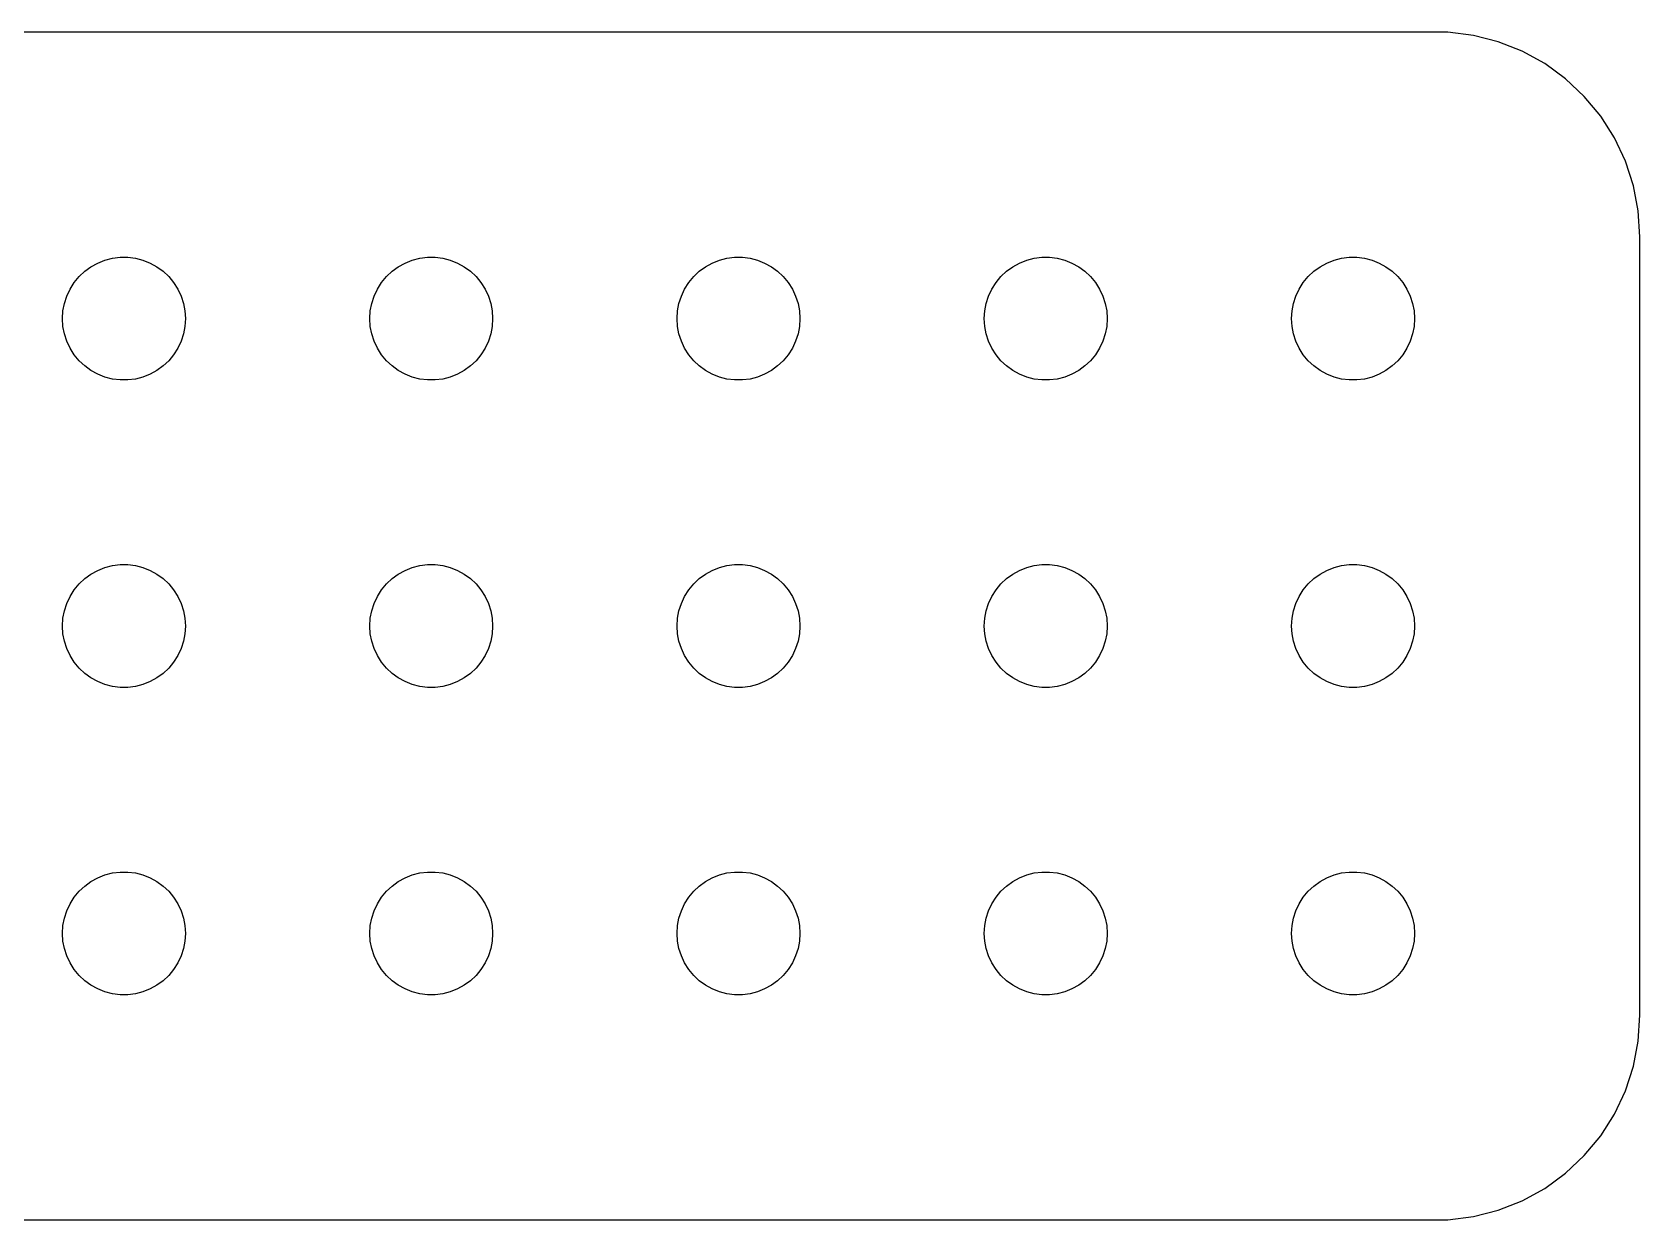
# Model space of a CAD drawing. Header units: metres. Extents: x -37 to 37, y -14.5 to 14.5.
# Drawn here: x -2.24 to 37, y -14.49 to 14.49 of the extents above; entities that cross this region are included whole.
import ezdxf

# ---------------------------------------------------------------- set-up
doc = ezdxf.new("R2010")
doc.units = ezdxf.units.M

msp = doc.modelspace()

# ---------------------------------------------------------------- linework, layer by layer
for p, q in [((32.3139, 14.4901), (-32.3139, 14.4901)), ((32.9369, 14.4114), (32.3139, 14.4901)), ((33.5451, 14.2553), (32.9369, 14.4114)), ((34.1289, 14.0241), (33.5451, 14.2553)), ((34.6791, 13.7216), (34.1289, 14.0241)), ((35.1871, 13.3526), (34.6791, 13.7216)), ((35.6448, 12.9227), (35.1871, 13.3526)), ((36.0451, 12.4389), (35.6448, 12.9227)), ((36.3815, 11.9088), (36.0451, 12.4389)), ((36.6489, 11.3406), (36.3815, 11.9088)), ((36.8429, 10.7434), (36.6489, 11.3406)), ((36.9606, 10.1267), (36.8429, 10.7434)), ((37, 9.5), (36.9606, 10.1267)), ((37, -9.5), (37, 9.5)), ((-1.09344, 8.52681), (-0.956131, 8.65576)), ((-0.956131, 8.65576), (-0.803726, 8.76648)), ((-0.803726, 8.76648), (-0.638657, 8.85724)), ((-0.638657, 8.85724), (-0.463516, 8.92657)), ((-0.463516, 8.92657), (-0.281067, 8.97342)), ((-0.281067, 8.97342), (-0.094177, 8.99704)), ((-0.094177, 8.99704), (0.094177, 8.99704)), ((0.094177, 8.99704), (0.281067, 8.97342)), ((0.281067, 8.97342), (0.463516, 8.92657)), ((0.463516, 8.92657), (0.638657, 8.85724)), ((0.638657, 8.85724), (0.803726, 8.76648)), ((0.803726, 8.76648), (0.956131, 8.65576)), ((0.956131, 8.65576), (1.09344, 8.52681)), ((6.40654, 8.52681), (6.54385, 8.65576)), ((6.54385, 8.65576), (6.69626, 8.76648)), ((6.69626, 8.76648), (6.86133, 8.85724)), ((6.86133, 8.85724), (7.03647, 8.92657)), ((7.03647, 8.92657), (7.21892, 8.97342)), ((7.21892, 8.97342), (7.40581, 8.99704)), ((7.40581, 8.99704), (7.59418, 8.99704)), ((7.59418, 8.99704), (7.78107, 8.97342)), ((7.78107, 8.97342), (7.96352, 8.92657)), ((7.96352, 8.92657), (8.13866, 8.85724)), ((8.13866, 8.85724), (8.30373, 8.76648)), ((8.30373, 8.76648), (8.45613, 8.65576)), ((8.45613, 8.65576), (8.59344, 8.52681)), ((13.9065, 8.52681), (14.0439, 8.65576)), ((14.0439, 8.65576), (14.1963, 8.76648)), ((14.1963, 8.76648), (14.3613, 8.85724)), ((14.3613, 8.85724), (14.5365, 8.92657)), ((14.5365, 8.92657), (14.7189, 8.97342)), ((14.7189, 8.97342), (14.9058, 8.99704)), ((14.9058, 8.99704), (15.0942, 8.99704)), ((15.0942, 8.99704), (15.2811, 8.97342)), ((15.2811, 8.97342), (15.4635, 8.92657)), ((15.4635, 8.92657), (15.6387, 8.85724)), ((15.6387, 8.85724), (15.8037, 8.76648)), ((15.8037, 8.76648), (15.9561, 8.65576)), ((15.9561, 8.65576), (16.0934, 8.52681)), ((21.4065, 8.52681), (21.5439, 8.65576)), ((21.5439, 8.65576), (21.6963, 8.76648)), ((21.6963, 8.76648), (21.8613, 8.85724)), ((21.8613, 8.85724), (22.0365, 8.92657)), ((22.0365, 8.92657), (22.2189, 8.97342)), ((22.2189, 8.97342), (22.4058, 8.99704)), ((22.4058, 8.99704), (22.5942, 8.99704)), ((22.5942, 8.99704), (22.7811, 8.97342)), ((22.7811, 8.97342), (22.9635, 8.92657)), ((22.9635, 8.92657), (23.1387, 8.85724)), ((23.1387, 8.85724), (23.3037, 8.76648)), ((23.3037, 8.76648), (23.4561, 8.65576)), ((23.4561, 8.65576), (23.5934, 8.52681)), ((28.9065, 8.52681), (29.0439, 8.65576)), ((29.0439, 8.65576), (29.1963, 8.76648)), ((29.1963, 8.76648), (29.3613, 8.85724)), ((29.3613, 8.85724), (29.5365, 8.92657)), ((29.5365, 8.92657), (29.7189, 8.97342)), ((29.7189, 8.97342), (29.9058, 8.99704)), ((29.9058, 8.99704), (30.0942, 8.99704)), ((30.0942, 8.99704), (30.2811, 8.97342)), ((30.2811, 8.97342), (30.4635, 8.92657)), ((30.4635, 8.92657), (30.6387, 8.85724)), ((30.6387, 8.85724), (30.8037, 8.76648)), ((30.8037, 8.76648), (30.9561, 8.65576)), ((30.9561, 8.65576), (31.0934, 8.52681)), ((-1.31445, 8.22263), (-1.21352, 8.38167)), ((-1.21352, 8.38167), (-1.09344, 8.52681)), ((1.09344, 8.52681), (1.21352, 8.38167)), ((1.21352, 8.38167), (1.31445, 8.22263)), ((6.18553, 8.22263), (6.28647, 8.38167)), ((6.28647, 8.38167), (6.40654, 8.52681)), ((8.59344, 8.52681), (8.71352, 8.38167)), ((8.71352, 8.38167), (8.81445, 8.22263)), ((13.6855, 8.22263), (13.7865, 8.38167)), ((13.7865, 8.38167), (13.9065, 8.52681)), ((16.0934, 8.52681), (16.2135, 8.38167)), ((16.2135, 8.38167), (16.3145, 8.22263)), ((21.1855, 8.22263), (21.2865, 8.38167)), ((21.2865, 8.38167), (21.4065, 8.52681)), ((23.5934, 8.52681), (23.7135, 8.38167)), ((23.7135, 8.38167), (23.8145, 8.22263)), ((28.6855, 8.22263), (28.7865, 8.38167)), ((28.7865, 8.38167), (28.9065, 8.52681)), ((31.0934, 8.52681), (31.2135, 8.38167)), ((31.2135, 8.38167), (31.3145, 8.22263)), ((-1.48816, 7.68799), (-1.45287, 7.87303)), ((-1.45287, 7.87303), (-1.39465, 8.05219)), ((-1.39465, 8.05219), (-1.31445, 8.22263)), ((1.31445, 8.22263), (1.39465, 8.05219)), ((1.39465, 8.05219), (1.45287, 7.87303)), ((1.45287, 7.87303), (1.48816, 7.68799)), ((6.01183, 7.68799), (6.04712, 7.87303)), ((6.04712, 7.87303), (6.10533, 8.05219)), ((6.10533, 8.05219), (6.18553, 8.22263)), ((8.81445, 8.22263), (8.89465, 8.05219)), ((8.89465, 8.05219), (8.95287, 7.87303)), ((8.95287, 7.87303), (8.98816, 7.68799)), ((13.5118, 7.68799), (13.5471, 7.87303)), ((13.5471, 7.87303), (13.6053, 8.05219)), ((13.6053, 8.05219), (13.6855, 8.22263)), ((16.3145, 8.22263), (16.3947, 8.05219)), ((16.3947, 8.05219), (16.4529, 7.87303)), ((16.4529, 7.87303), (16.4882, 7.68799)), ((21.0118, 7.68799), (21.0471, 7.87303)), ((21.0471, 7.87303), (21.1053, 8.05219)), ((21.1053, 8.05219), (21.1855, 8.22263)), ((23.8145, 8.22263), (23.8947, 8.05219)), ((23.8947, 8.05219), (23.9529, 7.87303)), ((23.9529, 7.87303), (23.9882, 7.68799)), ((28.5118, 7.68799), (28.5471, 7.87303)), ((28.5471, 7.87303), (28.6053, 8.05219)), ((28.6053, 8.05219), (28.6855, 8.22263)), ((31.3145, 8.22263), (31.3947, 8.05219)), ((31.3947, 8.05219), (31.4529, 7.87303)), ((31.4529, 7.87303), (31.4882, 7.68799)), ((-1.5, 7.5), (-1.48816, 7.68799)), ((-1.48816, 7.312), (-1.5, 7.5)), ((1.48816, 7.68799), (1.5, 7.5)), ((1.5, 7.5), (1.48816, 7.312)), ((6, 7.5), (6.01183, 7.68799)), ((6.01183, 7.312), (6, 7.5)), ((8.98816, 7.68799), (9, 7.5)), ((9, 7.5), (8.98816, 7.312)), ((13.5, 7.5), (13.5118, 7.68799)), ((13.5118, 7.312), (13.5, 7.5)), ((16.4882, 7.68799), (16.5, 7.5)), ((16.5, 7.5), (16.4882, 7.312)), ((21, 7.5), (21.0118, 7.68799)), ((21.0118, 7.312), (21, 7.5)), ((23.9882, 7.68799), (24, 7.5)), ((24, 7.5), (23.9882, 7.312)), ((28.5, 7.5), (28.5118, 7.68799)), ((28.5118, 7.312), (28.5, 7.5)), ((31.4882, 7.68799), (31.5, 7.5)), ((31.5, 7.5), (31.4882, 7.312)), ((-1.45287, 7.12695), (-1.48816, 7.312)), ((-1.39465, 6.9478), (-1.45287, 7.12695)), ((1.45287, 7.12695), (1.39465, 6.9478)), ((1.48816, 7.312), (1.45287, 7.12695)), ((6.04712, 7.12695), (6.01183, 7.312)), ((6.10533, 6.9478), (6.04712, 7.12695)), ((8.95287, 7.12695), (8.89465, 6.9478)), ((8.98816, 7.312), (8.95287, 7.12695)), ((13.5471, 7.12695), (13.5118, 7.312)), ((13.6053, 6.9478), (13.5471, 7.12695)), ((16.4529, 7.12695), (16.3947, 6.9478)), ((16.4882, 7.312), (16.4529, 7.12695)), ((21.0471, 7.12695), (21.0118, 7.312)), ((21.1053, 6.9478), (21.0471, 7.12695)), ((23.9529, 7.12695), (23.8947, 6.9478)), ((23.9882, 7.312), (23.9529, 7.12695)), ((28.5471, 7.12695), (28.5118, 7.312)), ((28.6053, 6.9478), (28.5471, 7.12695)), ((31.4529, 7.12695), (31.3947, 6.9478)), ((31.4882, 7.312), (31.4529, 7.12695)), ((-1.31445, 6.77736), (-1.39465, 6.9478)), ((-1.21352, 6.61832), (-1.31445, 6.77736)), ((1.31445, 6.77736), (1.21352, 6.61832)), ((1.39465, 6.9478), (1.31445, 6.77736)), ((6.18553, 6.77736), (6.10533, 6.9478)), ((6.28647, 6.61832), (6.18553, 6.77736)), ((8.81445, 6.77736), (8.71352, 6.61832)), ((8.89465, 6.9478), (8.81445, 6.77736)), ((13.6855, 6.77736), (13.6053, 6.9478)), ((13.7865, 6.61832), (13.6855, 6.77736)), ((16.3145, 6.77736), (16.2135, 6.61832)), ((16.3947, 6.9478), (16.3145, 6.77736)), ((21.1855, 6.77736), (21.1053, 6.9478)), ((21.2865, 6.61832), (21.1855, 6.77736)), ((23.8145, 6.77736), (23.7135, 6.61832)), ((23.8947, 6.9478), (23.8145, 6.77736)), ((28.6855, 6.77736), (28.6053, 6.9478)), ((28.7865, 6.61832), (28.6855, 6.77736)), ((31.3145, 6.77736), (31.2135, 6.61832)), ((31.3947, 6.9478), (31.3145, 6.77736)), ((-1.09344, 6.47318), (-1.21352, 6.61832)), ((-0.956131, 6.34422), (-1.09344, 6.47318)), ((-0.803726, 6.23351), (-0.956131, 6.34422)), ((0.956131, 6.34422), (0.803726, 6.23351)), ((1.09344, 6.47318), (0.956131, 6.34422)), ((1.21352, 6.61832), (1.09344, 6.47318)), ((6.40654, 6.47318), (6.28647, 6.61832)), ((6.54385, 6.34422), (6.40654, 6.47318)), ((6.69626, 6.23351), (6.54385, 6.34422)), ((8.45613, 6.34422), (8.30373, 6.23351)), ((8.59344, 6.47318), (8.45613, 6.34422)), ((8.71352, 6.61832), (8.59344, 6.47318)), ((13.9065, 6.47318), (13.7865, 6.61832)), ((14.0439, 6.34422), (13.9065, 6.47318)), ((14.1963, 6.23351), (14.0439, 6.34422)), ((15.9561, 6.34422), (15.8037, 6.23351)), ((16.0934, 6.47318), (15.9561, 6.34422)), ((16.2135, 6.61832), (16.0934, 6.47318)), ((21.4065, 6.47318), (21.2865, 6.61832)), ((21.5439, 6.34422), (21.4065, 6.47318)), ((21.6963, 6.23351), (21.5439, 6.34422)), ((23.4561, 6.34422), (23.3037, 6.23351)), ((23.5934, 6.47318), (23.4561, 6.34422)), ((23.7135, 6.61832), (23.5934, 6.47318)), ((28.9065, 6.47318), (28.7865, 6.61832)), ((29.0439, 6.34422), (28.9065, 6.47318)), ((29.1963, 6.23351), (29.0439, 6.34422)), ((30.9561, 6.34422), (30.8037, 6.23351)), ((31.0934, 6.47318), (30.9561, 6.34422)), ((31.2135, 6.61832), (31.0934, 6.47318)), ((-0.638657, 6.14275), (-0.803726, 6.23351)), ((-0.463516, 6.07341), (-0.638657, 6.14275)), ((-0.281067, 6.02657), (-0.463516, 6.07341)), ((-0.094177, 6.00294), (-0.281067, 6.02657)), ((0.094177, 6.00294), (-0.094177, 6.00294)), ((0.281067, 6.02657), (0.094177, 6.00294)), ((0.463516, 6.07341), (0.281067, 6.02657)), ((0.638657, 6.14275), (0.463516, 6.07341)), ((0.803726, 6.23351), (0.638657, 6.14275)), ((6.86133, 6.14275), (6.69626, 6.23351)), ((7.03647, 6.07341), (6.86133, 6.14275)), ((7.21892, 6.02657), (7.03647, 6.07341)), ((7.40581, 6.00294), (7.21892, 6.02657)), ((7.59418, 6.00294), (7.40581, 6.00294)), ((7.78107, 6.02657), (7.59418, 6.00294)), ((7.96352, 6.07341), (7.78107, 6.02657)), ((8.13866, 6.14275), (7.96352, 6.07341)), ((8.30373, 6.23351), (8.13866, 6.14275)), ((14.3613, 6.14275), (14.1963, 6.23351)), ((14.5365, 6.07341), (14.3613, 6.14275)), ((14.7189, 6.02657), (14.5365, 6.07341)), ((14.9058, 6.00294), (14.7189, 6.02657)), ((15.0942, 6.00294), (14.9058, 6.00294)), ((15.2811, 6.02657), (15.0942, 6.00294)), ((15.4635, 6.07341), (15.2811, 6.02657)), ((15.6387, 6.14275), (15.4635, 6.07341)), ((15.8037, 6.23351), (15.6387, 6.14275)), ((21.8613, 6.14275), (21.6963, 6.23351)), ((22.0365, 6.07341), (21.8613, 6.14275)), ((22.2189, 6.02657), (22.0365, 6.07341)), ((22.4058, 6.00294), (22.2189, 6.02657)), ((22.5942, 6.00294), (22.4058, 6.00294)), ((22.7811, 6.02657), (22.5942, 6.00294)), ((22.9635, 6.07341), (22.7811, 6.02657)), ((23.1387, 6.14275), (22.9635, 6.07341)), ((23.3037, 6.23351), (23.1387, 6.14275)), ((29.3613, 6.14275), (29.1963, 6.23351)), ((29.5365, 6.07341), (29.3613, 6.14275)), ((29.7189, 6.02657), (29.5365, 6.07341)), ((29.9058, 6.00294), (29.7189, 6.02657)), ((30.0942, 6.00294), (29.9058, 6.00294)), ((30.2811, 6.02657), (30.0942, 6.00294)), ((30.4635, 6.07341), (30.2811, 6.02657)), ((30.6387, 6.14275), (30.4635, 6.07341)), ((30.8037, 6.23351), (30.6387, 6.14275)), ((-0.956131, 1.15576), (-0.803726, 1.26648)), ((-0.803726, 1.26648), (-0.638657, 1.35724)), ((-0.638657, 1.35724), (-0.463516, 1.42657)), ((-0.463516, 1.42657), (-0.281067, 1.47342)), ((-0.281067, 1.47342), (-0.094177, 1.49704)), ((-0.094177, 1.49704), (0.094177, 1.49704)), ((0.094177, 1.49704), (0.281067, 1.47342)), ((0.281067, 1.47342), (0.463516, 1.42657)), ((0.463516, 1.42657), (0.638657, 1.35724)), ((0.638657, 1.35724), (0.803726, 1.26648)), ((0.803726, 1.26648), (0.956131, 1.15576)), ((6.54385, 1.15576), (6.69626, 1.26648)), ((6.69626, 1.26648), (6.86133, 1.35724)), ((6.86133, 1.35724), (7.03647, 1.42657)), ((7.03647, 1.42657), (7.21892, 1.47342)), ((7.21892, 1.47342), (7.40581, 1.49704)), ((7.40581, 1.49704), (7.59418, 1.49704)), ((7.59418, 1.49704), (7.78107, 1.47342)), ((7.78107, 1.47342), (7.96352, 1.42657)), ((7.96352, 1.42657), (8.13866, 1.35724)), ((8.13866, 1.35724), (8.30373, 1.26648)), ((8.30373, 1.26648), (8.45613, 1.15576)), ((14.0439, 1.15576), (14.1963, 1.26648)), ((14.1963, 1.26648), (14.3613, 1.35724)), ((14.3613, 1.35724), (14.5365, 1.42657)), ((14.5365, 1.42657), (14.7189, 1.47342)), ((14.7189, 1.47342), (14.9058, 1.49704)), ((14.9058, 1.49704), (15.0942, 1.49704)), ((15.0942, 1.49704), (15.2811, 1.47342)), ((15.2811, 1.47342), (15.4635, 1.42657)), ((15.4635, 1.42657), (15.6387, 1.35724)), ((15.6387, 1.35724), (15.8037, 1.26648)), ((15.8037, 1.26648), (15.9561, 1.15576)), ((21.5439, 1.15576), (21.6963, 1.26648)), ((21.6963, 1.26648), (21.8613, 1.35724)), ((21.8613, 1.35724), (22.0365, 1.42657)), ((22.0365, 1.42657), (22.2189, 1.47342)), ((22.2189, 1.47342), (22.4058, 1.49704)), ((22.4058, 1.49704), (22.5942, 1.49704)), ((22.5942, 1.49704), (22.7811, 1.47342)), ((22.7811, 1.47342), (22.9635, 1.42657)), ((22.9635, 1.42657), (23.1387, 1.35724)), ((23.1387, 1.35724), (23.3037, 1.26648)), ((23.3037, 1.26648), (23.4561, 1.15576)), ((29.0439, 1.15576), (29.1963, 1.26648)), ((29.1963, 1.26648), (29.3613, 1.35724)), ((29.3613, 1.35724), (29.5365, 1.42657)), ((29.5365, 1.42657), (29.7189, 1.47342)), ((29.7189, 1.47342), (29.9058, 1.49704)), ((29.9058, 1.49704), (30.0942, 1.49704)), ((30.0942, 1.49704), (30.2811, 1.47342)), ((30.2811, 1.47342), (30.4635, 1.42657)), ((30.4635, 1.42657), (30.6387, 1.35724)), ((30.6387, 1.35724), (30.8037, 1.26648)), ((30.8037, 1.26648), (30.9561, 1.15576)), ((-1.31445, 0.722626), (-1.21352, 0.881668)), ((-1.21352, 0.881668), (-1.09344, 1.02681)), ((-1.09344, 1.02681), (-0.956131, 1.15576)), ((0.956131, 1.15576), (1.09344, 1.02681)), ((1.09344, 1.02681), (1.21352, 0.881668)), ((1.21352, 0.881668), (1.31445, 0.722626)), ((6.18553, 0.722626), (6.28647, 0.881668)), ((6.28647, 0.881668), (6.40654, 1.02681)), ((6.40654, 1.02681), (6.54385, 1.15576)), ((8.45613, 1.15576), (8.59344, 1.02681)), ((8.59344, 1.02681), (8.71352, 0.881668)), ((8.71352, 0.881668), (8.81445, 0.722626)), ((13.6855, 0.722626), (13.7865, 0.881668)), ((13.7865, 0.881668), (13.9065, 1.02681)), ((13.9065, 1.02681), (14.0439, 1.15576)), ((15.9561, 1.15576), (16.0934, 1.02681)), ((16.0934, 1.02681), (16.2135, 0.881668)), ((16.2135, 0.881668), (16.3145, 0.722626)), ((21.1855, 0.722626), (21.2865, 0.881668)), ((21.2865, 0.881668), (21.4065, 1.02681)), ((21.4065, 1.02681), (21.5439, 1.15576)), ((23.4561, 1.15576), (23.5934, 1.02681)), ((23.5934, 1.02681), (23.7135, 0.881668)), ((23.7135, 0.881668), (23.8145, 0.722626)), ((28.6855, 0.722626), (28.7865, 0.881668)), ((28.7865, 0.881668), (28.9065, 1.02681)), ((28.9065, 1.02681), (29.0439, 1.15576)), ((30.9561, 1.15576), (31.0934, 1.02681)), ((31.0934, 1.02681), (31.2135, 0.881668)), ((31.2135, 0.881668), (31.3145, 0.722626)), ((-1.45287, 0.373032), (-1.39465, 0.552185)), ((-1.39465, 0.552185), (-1.31445, 0.722626)), ((1.31445, 0.722626), (1.39465, 0.552185)), ((1.39465, 0.552185), (1.45287, 0.373032)), ((6.04712, 0.373032), (6.10533, 0.552185)), ((6.10533, 0.552185), (6.18553, 0.722626)), ((8.81445, 0.722626), (8.89465, 0.552185)), ((8.89465, 0.552185), (8.95287, 0.373032)), ((13.5471, 0.373032), (13.6053, 0.552185)), ((13.6053, 0.552185), (13.6855, 0.722626)), ((16.3145, 0.722626), (16.3947, 0.552185)), ((16.3947, 0.552185), (16.4529, 0.373032)), ((21.0471, 0.373032), (21.1053, 0.552185)), ((21.1053, 0.552185), (21.1855, 0.722626)), ((23.8145, 0.722626), (23.8947, 0.552185)), ((23.8947, 0.552185), (23.9529, 0.373032)), ((28.5471, 0.373032), (28.6053, 0.552185)), ((28.6053, 0.552185), (28.6855, 0.722626)), ((31.3145, 0.722626), (31.3947, 0.552185)), ((31.3947, 0.552185), (31.4529, 0.373032)), ((-1.5, 0), (-1.48816, 0.187988)), ((-1.48816, -0.187988), (-1.5, 0)), ((-1.48816, 0.187988), (-1.45287, 0.373032)), ((1.45287, 0.373032), (1.48816, 0.187988)), ((1.48816, 0.187988), (1.5, 0)), ((1.5, 0), (1.48816, -0.187988)), ((6, 0), (6.01183, 0.187988)), ((6.01183, -0.187988), (6, 0)), ((6.01183, 0.187988), (6.04712, 0.373032)), ((8.95287, 0.373032), (8.98816, 0.187988)), ((8.98816, 0.187988), (9, 0)), ((9, 0), (8.98816, -0.187988)), ((13.5, 0), (13.5118, 0.187988)), ((13.5118, -0.187988), (13.5, 0)), ((13.5118, 0.187988), (13.5471, 0.373032)), ((16.4529, 0.373032), (16.4882, 0.187988)), ((16.4882, 0.187988), (16.5, 0)), ((16.5, 0), (16.4882, -0.187988)), ((21, 0), (21.0118, 0.187988)), ((21.0118, -0.187988), (21, 0)), ((21.0118, 0.187988), (21.0471, 0.373032)), ((23.9529, 0.373032), (23.9882, 0.187988)), ((23.9882, 0.187988), (24, 0)), ((24, 0), (23.9882, -0.187988)), ((28.5, 0), (28.5118, 0.187988)), ((28.5118, -0.187988), (28.5, 0)), ((28.5118, 0.187988), (28.5471, 0.373032)), ((31.4529, 0.373032), (31.4882, 0.187988)), ((31.4882, 0.187988), (31.5, 0)), ((31.5, 0), (31.4882, -0.187988)), ((-1.45287, -0.373032), (-1.48816, -0.187988)), ((-1.39465, -0.552185), (-1.45287, -0.373032)), ((1.45287, -0.373032), (1.39465, -0.552185)), ((1.48816, -0.187988), (1.45287, -0.373032)), ((6.04712, -0.373032), (6.01183, -0.187988)), ((6.10533, -0.552185), (6.04712, -0.373032)), ((8.95287, -0.373032), (8.89465, -0.552185)), ((8.98816, -0.187988), (8.95287, -0.373032)), ((13.5471, -0.373032), (13.5118, -0.187988)), ((13.6053, -0.552185), (13.5471, -0.373032)), ((16.4529, -0.373032), (16.3947, -0.552185)), ((16.4882, -0.187988), (16.4529, -0.373032)), ((21.0471, -0.373032), (21.0118, -0.187988)), ((21.1053, -0.552185), (21.0471, -0.373032)), ((23.9529, -0.373032), (23.8947, -0.552185)), ((23.9882, -0.187988), (23.9529, -0.373032)), ((28.5471, -0.373032), (28.5118, -0.187988)), ((28.6053, -0.552185), (28.5471, -0.373032)), ((31.4529, -0.373032), (31.3947, -0.552185)), ((31.4882, -0.187988), (31.4529, -0.373032)), ((-1.31445, -0.722626), (-1.39465, -0.552185)), ((-1.21352, -0.881668), (-1.31445, -0.722626)), ((1.31445, -0.722626), (1.21352, -0.881668)), ((1.39465, -0.552185), (1.31445, -0.722626)), ((6.18553, -0.722626), (6.10533, -0.552185)), ((6.28647, -0.881668), (6.18553, -0.722626)), ((8.81445, -0.722626), (8.71352, -0.881668)), ((8.89465, -0.552185), (8.81445, -0.722626)), ((13.6855, -0.722626), (13.6053, -0.552185)), ((13.7865, -0.881668), (13.6855, -0.722626)), ((16.3145, -0.722626), (16.2135, -0.881668)), ((16.3947, -0.552185), (16.3145, -0.722626)), ((21.1855, -0.722626), (21.1053, -0.552185)), ((21.2865, -0.881668), (21.1855, -0.722626)), ((23.8145, -0.722626), (23.7135, -0.881668)), ((23.8947, -0.552185), (23.8145, -0.722626)), ((28.6855, -0.722626), (28.6053, -0.552185)), ((28.7865, -0.881668), (28.6855, -0.722626)), ((31.3145, -0.722626), (31.2135, -0.881668)), ((31.3947, -0.552185), (31.3145, -0.722626)), ((-1.09344, -1.02681), (-1.21352, -0.881668)), ((-0.956131, -1.15576), (-1.09344, -1.02681)), ((-0.803726, -1.26648), (-0.956131, -1.15576)), ((0.956131, -1.15576), (0.803726, -1.26648)), ((1.09344, -1.02681), (0.956131, -1.15576)), ((1.21352, -0.881668), (1.09344, -1.02681)), ((6.40654, -1.02681), (6.28647, -0.881668)), ((6.54385, -1.15576), (6.40654, -1.02681)), ((6.69626, -1.26648), (6.54385, -1.15576)), ((8.45613, -1.15576), (8.30373, -1.26648)), ((8.59344, -1.02681), (8.45613, -1.15576)), ((8.71352, -0.881668), (8.59344, -1.02681)), ((13.9065, -1.02681), (13.7865, -0.881668)), ((14.0439, -1.15576), (13.9065, -1.02681)), ((14.1963, -1.26648), (14.0439, -1.15576)), ((15.9561, -1.15576), (15.8037, -1.26648)), ((16.0934, -1.02681), (15.9561, -1.15576)), ((16.2135, -0.881668), (16.0934, -1.02681)), ((21.4065, -1.02681), (21.2865, -0.881668)), ((21.5439, -1.15576), (21.4065, -1.02681)), ((21.6963, -1.26648), (21.5439, -1.15576)), ((23.4561, -1.15576), (23.3037, -1.26648)), ((23.5934, -1.02681), (23.4561, -1.15576)), ((23.7135, -0.881668), (23.5934, -1.02681)), ((28.9065, -1.02681), (28.7865, -0.881668)), ((29.0439, -1.15576), (28.9065, -1.02681)), ((29.1963, -1.26648), (29.0439, -1.15576)), ((30.9561, -1.15576), (30.8037, -1.26648)), ((31.0934, -1.02681), (30.9561, -1.15576)), ((31.2135, -0.881668), (31.0934, -1.02681)), ((-0.638657, -1.35724), (-0.803726, -1.26648)), ((-0.463516, -1.42657), (-0.638657, -1.35724)), ((-0.281067, -1.47342), (-0.463516, -1.42657)), ((-0.094177, -1.49704), (-0.281067, -1.47342)), ((0.094177, -1.49704), (-0.094177, -1.49704)), ((0.281067, -1.47342), (0.094177, -1.49704)), ((0.463516, -1.42657), (0.281067, -1.47342)), ((0.638657, -1.35724), (0.463516, -1.42657)), ((0.803726, -1.26648), (0.638657, -1.35724)), ((6.86133, -1.35724), (6.69626, -1.26648)), ((7.03647, -1.42657), (6.86133, -1.35724)), ((7.21892, -1.47342), (7.03647, -1.42657)), ((7.40581, -1.49704), (7.21892, -1.47342)), ((7.59418, -1.49704), (7.40581, -1.49704)), ((7.78107, -1.47342), (7.59418, -1.49704)), ((7.96352, -1.42657), (7.78107, -1.47342)), ((8.13866, -1.35724), (7.96352, -1.42657)), ((8.30373, -1.26648), (8.13866, -1.35724)), ((14.3613, -1.35724), (14.1963, -1.26648)), ((14.5365, -1.42657), (14.3613, -1.35724)), ((14.7189, -1.47342), (14.5365, -1.42657)), ((14.9058, -1.49704), (14.7189, -1.47342)), ((15.0942, -1.49704), (14.9058, -1.49704)), ((15.2811, -1.47342), (15.0942, -1.49704)), ((15.4635, -1.42657), (15.2811, -1.47342)), ((15.6387, -1.35724), (15.4635, -1.42657)), ((15.8037, -1.26648), (15.6387, -1.35724)), ((21.8613, -1.35724), (21.6963, -1.26648)), ((22.0365, -1.42657), (21.8613, -1.35724)), ((22.2189, -1.47342), (22.0365, -1.42657)), ((22.4058, -1.49704), (22.2189, -1.47342)), ((22.5942, -1.49704), (22.4058, -1.49704)), ((22.7811, -1.47342), (22.5942, -1.49704)), ((22.9635, -1.42657), (22.7811, -1.47342)), ((23.1387, -1.35724), (22.9635, -1.42657)), ((23.3037, -1.26648), (23.1387, -1.35724)), ((29.3613, -1.35724), (29.1963, -1.26648)), ((29.5365, -1.42657), (29.3613, -1.35724)), ((29.7189, -1.47342), (29.5365, -1.42657)), ((29.9058, -1.49704), (29.7189, -1.47342)), ((30.0942, -1.49704), (29.9058, -1.49704)), ((30.2811, -1.47342), (30.0942, -1.49704)), ((30.4635, -1.42657), (30.2811, -1.47342)), ((30.6387, -1.35724), (30.4635, -1.42657)), ((30.8037, -1.26648), (30.6387, -1.35724)), ((-0.956131, -6.34422), (-0.803726, -6.23351)), ((-0.803726, -6.23351), (-0.638657, -6.14275)), ((-0.638657, -6.14275), (-0.463516, -6.07341)), ((-0.463516, -6.07341), (-0.281067, -6.02657)), ((-0.281067, -6.02657), (-0.094177, -6.00294)), ((-0.094177, -6.00294), (0.094177, -6.00294)), ((0.094177, -6.00294), (0.281067, -6.02657)), ((0.281067, -6.02657), (0.463516, -6.07341)), ((0.463516, -6.07341), (0.638657, -6.14275)), ((0.638657, -6.14275), (0.803726, -6.23351)), ((0.803726, -6.23351), (0.956131, -6.34422)), ((6.54385, -6.34422), (6.69626, -6.23351)), ((6.69626, -6.23351), (6.86133, -6.14275)), ((6.86133, -6.14275), (7.03647, -6.07341)), ((7.03647, -6.07341), (7.21892, -6.02657)), ((7.21892, -6.02657), (7.40581, -6.00294)), ((7.40581, -6.00294), (7.59418, -6.00294)), ((7.59418, -6.00294), (7.78107, -6.02657)), ((7.78107, -6.02657), (7.96352, -6.07341)), ((7.96352, -6.07341), (8.13866, -6.14275)), ((8.13866, -6.14275), (8.30373, -6.23351)), ((8.30373, -6.23351), (8.45613, -6.34422)), ((14.0439, -6.34422), (14.1963, -6.23351)), ((14.1963, -6.23351), (14.3613, -6.14275)), ((14.3613, -6.14275), (14.5365, -6.07341)), ((14.5365, -6.07341), (14.7189, -6.02657)), ((14.7189, -6.02657), (14.9058, -6.00294)), ((14.9058, -6.00294), (15.0942, -6.00294)), ((15.0942, -6.00294), (15.2811, -6.02657)), ((15.2811, -6.02657), (15.4635, -6.07341)), ((15.4635, -6.07341), (15.6387, -6.14275)), ((15.6387, -6.14275), (15.8037, -6.23351)), ((15.8037, -6.23351), (15.9561, -6.34422)), ((21.5439, -6.34422), (21.6963, -6.23351)), ((21.6963, -6.23351), (21.8613, -6.14275)), ((21.8613, -6.14275), (22.0365, -6.07341)), ((22.0365, -6.07341), (22.2189, -6.02657)), ((22.2189, -6.02657), (22.4058, -6.00294)), ((22.4058, -6.00294), (22.5942, -6.00294)), ((22.5942, -6.00294), (22.7811, -6.02657)), ((22.7811, -6.02657), (22.9635, -6.07341)), ((22.9635, -6.07341), (23.1387, -6.14275)), ((23.1387, -6.14275), (23.3037, -6.23351)), ((23.3037, -6.23351), (23.4561, -6.34422)), ((29.0439, -6.34422), (29.1963, -6.23351)), ((29.1963, -6.23351), (29.3613, -6.14275)), ((29.3613, -6.14275), (29.5365, -6.07341)), ((29.5365, -6.07341), (29.7189, -6.02657)), ((29.7189, -6.02657), (29.9058, -6.00294)), ((29.9058, -6.00294), (30.0942, -6.00294)), ((30.0942, -6.00294), (30.2811, -6.02657)), ((30.2811, -6.02657), (30.4635, -6.07341)), ((30.4635, -6.07341), (30.6387, -6.14275)), ((30.6387, -6.14275), (30.8037, -6.23351)), ((30.8037, -6.23351), (30.9561, -6.34422)), ((-1.31445, -6.77736), (-1.21352, -6.61832)), ((-1.21352, -6.61832), (-1.09344, -6.47318)), ((-1.09344, -6.47318), (-0.956131, -6.34422)), ((0.956131, -6.34422), (1.09344, -6.47318)), ((1.09344, -6.47318), (1.21352, -6.61832)), ((1.21352, -6.61832), (1.31445, -6.77736)), ((6.18553, -6.77736), (6.28647, -6.61832)), ((6.28647, -6.61832), (6.40654, -6.47318)), ((6.40654, -6.47318), (6.54385, -6.34422)), ((8.45613, -6.34422), (8.59344, -6.47318)), ((8.59344, -6.47318), (8.71352, -6.61832)), ((8.71352, -6.61832), (8.81445, -6.77736)), ((13.6855, -6.77736), (13.7865, -6.61832)), ((13.7865, -6.61832), (13.9065, -6.47318)), ((13.9065, -6.47318), (14.0439, -6.34422)), ((15.9561, -6.34422), (16.0934, -6.47318)), ((16.0934, -6.47318), (16.2135, -6.61832)), ((16.2135, -6.61832), (16.3145, -6.77736)), ((21.1855, -6.77736), (21.2865, -6.61832)), ((21.2865, -6.61832), (21.4065, -6.47318)), ((21.4065, -6.47318), (21.5439, -6.34422)), ((23.4561, -6.34422), (23.5934, -6.47318)), ((23.5934, -6.47318), (23.7135, -6.61832)), ((23.7135, -6.61832), (23.8145, -6.77736)), ((28.6855, -6.77736), (28.7865, -6.61832)), ((28.7865, -6.61832), (28.9065, -6.47318)), ((28.9065, -6.47318), (29.0439, -6.34422)), ((30.9561, -6.34422), (31.0934, -6.47318)), ((31.0934, -6.47318), (31.2135, -6.61832)), ((31.2135, -6.61832), (31.3145, -6.77736)), ((-1.45287, -7.12695), (-1.39465, -6.9478)), ((-1.39465, -6.9478), (-1.31445, -6.77736)), ((1.31445, -6.77736), (1.39465, -6.9478)), ((1.39465, -6.9478), (1.45287, -7.12695)), ((6.04712, -7.12695), (6.10533, -6.9478)), ((6.10533, -6.9478), (6.18553, -6.77736)), ((8.81445, -6.77736), (8.89465, -6.9478)), ((8.89465, -6.9478), (8.95287, -7.12695)), ((13.5471, -7.12695), (13.6053, -6.9478)), ((13.6053, -6.9478), (13.6855, -6.77736)), ((16.3145, -6.77736), (16.3947, -6.9478)), ((16.3947, -6.9478), (16.4529, -7.12695)), ((21.0471, -7.12695), (21.1053, -6.9478)), ((21.1053, -6.9478), (21.1855, -6.77736)), ((23.8145, -6.77736), (23.8947, -6.9478)), ((23.8947, -6.9478), (23.9529, -7.12695)), ((28.5471, -7.12695), (28.6053, -6.9478)), ((28.6053, -6.9478), (28.6855, -6.77736)), ((31.3145, -6.77736), (31.3947, -6.9478)), ((31.3947, -6.9478), (31.4529, -7.12695)), ((-1.5, -7.5), (-1.48816, -7.312)), ((-1.48816, -7.312), (-1.45287, -7.12695)), ((1.45287, -7.12695), (1.48816, -7.312)), ((1.48816, -7.312), (1.5, -7.5)), ((6, -7.5), (6.01183, -7.312)), ((6.01183, -7.312), (6.04712, -7.12695)), ((8.95287, -7.12695), (8.98816, -7.312)), ((8.98816, -7.312), (9, -7.5)), ((13.5, -7.5), (13.5118, -7.312)), ((13.5118, -7.312), (13.5471, -7.12695)), ((16.4529, -7.12695), (16.4882, -7.312)), ((16.4882, -7.312), (16.5, -7.5)), ((21, -7.5), (21.0118, -7.312)), ((21.0118, -7.312), (21.0471, -7.12695)), ((23.9529, -7.12695), (23.9882, -7.312)), ((23.9882, -7.312), (24, -7.5)), ((28.5, -7.5), (28.5118, -7.312)), ((28.5118, -7.312), (28.5471, -7.12695)), ((31.4529, -7.12695), (31.4882, -7.312)), ((31.4882, -7.312), (31.5, -7.5)), ((-1.48816, -7.68799), (-1.5, -7.5)), ((-1.45287, -7.87303), (-1.48816, -7.68799)), ((1.48816, -7.68799), (1.45287, -7.87303)), ((1.5, -7.5), (1.48816, -7.68799)), ((6.01183, -7.68799), (6, -7.5)), ((6.04712, -7.87303), (6.01183, -7.68799)), ((8.98816, -7.68799), (8.95287, -7.87303)), ((9, -7.5), (8.98816, -7.68799)), ((13.5118, -7.68799), (13.5, -7.5)), ((13.5471, -7.87303), (13.5118, -7.68799)), ((16.4882, -7.68799), (16.4529, -7.87303)), ((16.5, -7.5), (16.4882, -7.68799)), ((21.0118, -7.68799), (21, -7.5)), ((21.0471, -7.87303), (21.0118, -7.68799)), ((23.9882, -7.68799), (23.9529, -7.87303)), ((24, -7.5), (23.9882, -7.68799)), ((28.5118, -7.68799), (28.5, -7.5)), ((28.5471, -7.87303), (28.5118, -7.68799)), ((31.4882, -7.68799), (31.4529, -7.87303)), ((31.5, -7.5), (31.4882, -7.68799)), ((-1.39465, -8.05219), (-1.45287, -7.87303)), ((-1.31445, -8.22263), (-1.39465, -8.05219)), ((-1.21352, -8.38167), (-1.31445, -8.22263)), ((1.31445, -8.22263), (1.21352, -8.38167)), ((1.39465, -8.05219), (1.31445, -8.22263)), ((1.45287, -7.87303), (1.39465, -8.05219)), ((6.10533, -8.05219), (6.04712, -7.87303)), ((6.18553, -8.22263), (6.10533, -8.05219)), ((6.28647, -8.38167), (6.18553, -8.22263)), ((8.81445, -8.22263), (8.71352, -8.38167)), ((8.89465, -8.05219), (8.81445, -8.22263)), ((8.95287, -7.87303), (8.89465, -8.05219)), ((13.6053, -8.05219), (13.5471, -7.87303)), ((13.6855, -8.22263), (13.6053, -8.05219)), ((13.7865, -8.38167), (13.6855, -8.22263)), ((16.3145, -8.22263), (16.2135, -8.38167)), ((16.3947, -8.05219), (16.3145, -8.22263)), ((16.4529, -7.87303), (16.3947, -8.05219)), ((21.1053, -8.05219), (21.0471, -7.87303)), ((21.1855, -8.22263), (21.1053, -8.05219)), ((21.2865, -8.38167), (21.1855, -8.22263)), ((23.8145, -8.22263), (23.7135, -8.38167)), ((23.8947, -8.05219), (23.8145, -8.22263)), ((23.9529, -7.87303), (23.8947, -8.05219)), ((28.6053, -8.05219), (28.5471, -7.87303)), ((28.6855, -8.22263), (28.6053, -8.05219)), ((28.7865, -8.38167), (28.6855, -8.22263)), ((31.3145, -8.22263), (31.2135, -8.38167)), ((31.3947, -8.05219), (31.3145, -8.22263)), ((31.4529, -7.87303), (31.3947, -8.05219)), ((-1.09344, -8.52681), (-1.21352, -8.38167)), ((-0.956131, -8.65576), (-1.09344, -8.52681)), ((1.09344, -8.52681), (0.956131, -8.65576)), ((1.21352, -8.38167), (1.09344, -8.52681)), ((6.40654, -8.52681), (6.28647, -8.38167)), ((6.54385, -8.65576), (6.40654, -8.52681)), ((8.59344, -8.52681), (8.45613, -8.65576)), ((8.71352, -8.38167), (8.59344, -8.52681)), ((13.9065, -8.52681), (13.7865, -8.38167)), ((14.0439, -8.65576), (13.9065, -8.52681)), ((16.0934, -8.52681), (15.9561, -8.65576)), ((16.2135, -8.38167), (16.0934, -8.52681)), ((21.4065, -8.52681), (21.2865, -8.38167)), ((21.5439, -8.65576), (21.4065, -8.52681)), ((23.5934, -8.52681), (23.4561, -8.65576)), ((23.7135, -8.38167), (23.5934, -8.52681)), ((28.9065, -8.52681), (28.7865, -8.38167)), ((29.0439, -8.65576), (28.9065, -8.52681)), ((31.0934, -8.52681), (30.9561, -8.65576)), ((31.2135, -8.38167), (31.0934, -8.52681)), ((-0.803726, -8.76648), (-0.956131, -8.65576)), ((-0.638657, -8.85724), (-0.803726, -8.76648)), ((-0.463516, -8.92657), (-0.638657, -8.85724)), ((-0.281067, -8.97342), (-0.463516, -8.92657)), ((-0.094177, -8.99704), (-0.281067, -8.97342)), ((0.094177, -8.99704), (-0.094177, -8.99704)), ((0.281067, -8.97342), (0.094177, -8.99704)), ((0.463516, -8.92657), (0.281067, -8.97342)), ((0.638657, -8.85724), (0.463516, -8.92657)), ((0.803726, -8.76648), (0.638657, -8.85724)), ((0.956131, -8.65576), (0.803726, -8.76648)), ((6.69626, -8.76648), (6.54385, -8.65576)), ((6.86133, -8.85724), (6.69626, -8.76648)), ((7.03647, -8.92657), (6.86133, -8.85724)), ((7.21892, -8.97342), (7.03647, -8.92657)), ((7.40581, -8.99704), (7.21892, -8.97342)), ((7.59418, -8.99704), (7.40581, -8.99704)), ((7.78107, -8.97342), (7.59418, -8.99704)), ((7.96352, -8.92657), (7.78107, -8.97342)), ((8.13866, -8.85724), (7.96352, -8.92657)), ((8.30373, -8.76648), (8.13866, -8.85724)), ((8.45613, -8.65576), (8.30373, -8.76648)), ((14.1963, -8.76648), (14.0439, -8.65576)), ((14.3613, -8.85724), (14.1963, -8.76648)), ((14.5365, -8.92657), (14.3613, -8.85724)), ((14.7189, -8.97342), (14.5365, -8.92657)), ((14.9058, -8.99704), (14.7189, -8.97342)), ((15.0942, -8.99704), (14.9058, -8.99704)), ((15.2811, -8.97342), (15.0942, -8.99704)), ((15.4635, -8.92657), (15.2811, -8.97342)), ((15.6387, -8.85724), (15.4635, -8.92657)), ((15.8037, -8.76648), (15.6387, -8.85724)), ((15.9561, -8.65576), (15.8037, -8.76648)), ((21.6963, -8.76648), (21.5439, -8.65576)), ((21.8613, -8.85724), (21.6963, -8.76648)), ((22.0365, -8.92657), (21.8613, -8.85724)), ((22.2189, -8.97342), (22.0365, -8.92657)), ((22.4058, -8.99704), (22.2189, -8.97342)), ((22.5942, -8.99704), (22.4058, -8.99704)), ((22.7811, -8.97342), (22.5942, -8.99704)), ((22.9635, -8.92657), (22.7811, -8.97342)), ((23.1387, -8.85724), (22.9635, -8.92657)), ((23.3037, -8.76648), (23.1387, -8.85724)), ((23.4561, -8.65576), (23.3037, -8.76648)), ((29.1963, -8.76648), (29.0439, -8.65576)), ((29.3613, -8.85724), (29.1963, -8.76648)), ((29.5365, -8.92657), (29.3613, -8.85724)), ((29.7189, -8.97342), (29.5365, -8.92657)), ((29.9058, -8.99704), (29.7189, -8.97342)), ((30.0942, -8.99704), (29.9058, -8.99704)), ((30.2811, -8.97342), (30.0942, -8.99704)), ((30.4635, -8.92657), (30.2811, -8.97342)), ((30.6387, -8.85724), (30.4635, -8.92657)), ((30.8037, -8.76648), (30.6387, -8.85724)), ((30.9561, -8.65576), (30.8037, -8.76648)), ((36.9606, -10.1267), (37, -9.5)), ((36.8429, -10.7434), (36.9606, -10.1267)), ((36.6489, -11.3406), (36.8429, -10.7434)), ((36.3815, -11.9088), (36.6489, -11.3406)), ((36.0451, -12.4389), (36.3815, -11.9088)), ((35.6448, -12.9227), (36.0451, -12.4389)), ((35.1871, -13.3526), (35.6448, -12.9227)), ((34.1289, -14.0241), (34.6791, -13.7216)), ((34.6791, -13.7216), (35.1871, -13.3526)), ((33.5451, -14.2553), (34.1289, -14.0241)), ((-32.3139, -14.4901), (32.3139, -14.4901)), ((32.3139, -14.4901), (32.9369, -14.4114)), ((32.9369, -14.4114), (33.5451, -14.2553))]:
    msp.add_line(p, q)

doc.saveas('drawing.dxf')
